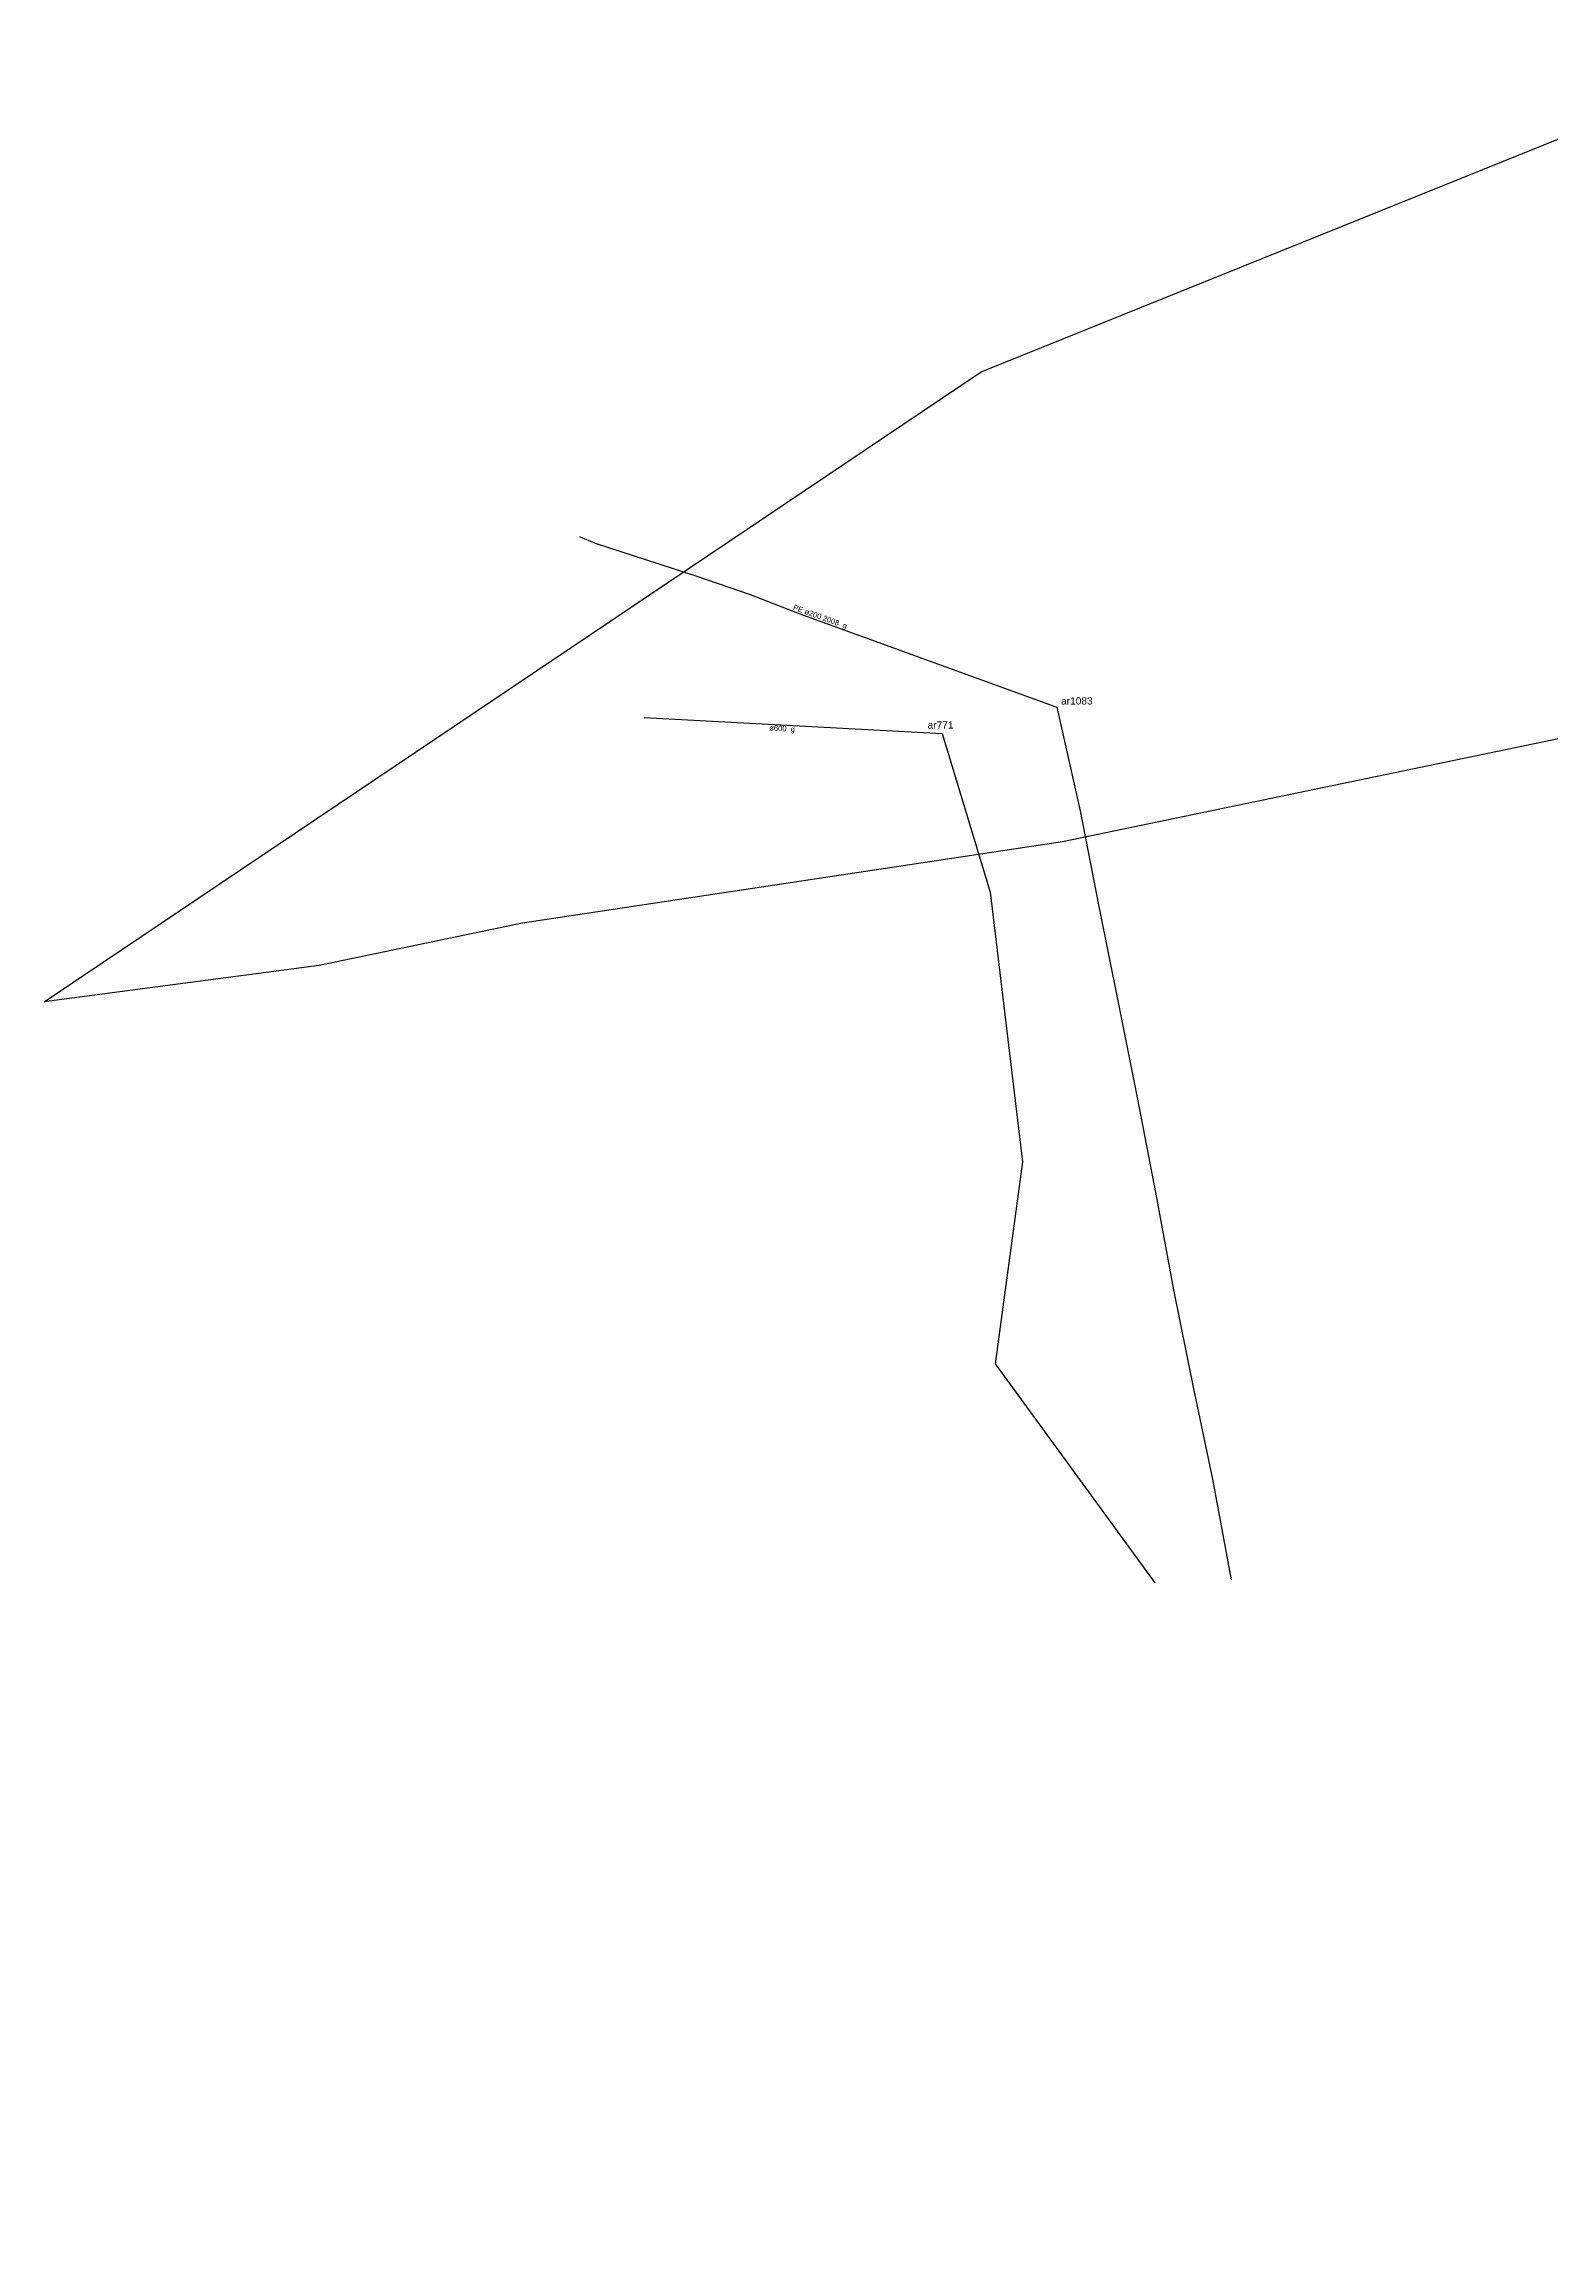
# Model space of a CAD drawing. Header units: metres. Extents: x 2810449 to 2811324, y 1183825 to 1184135.
# Drawn here: x 2810448.6 to 2810601.9, y 1183855.5 to 1184080.1 of the extents above; entities that cross this region are included whole.
import ezdxf

# ---------------------------------------------------------------- set-up
doc = ezdxf.new("R2010")
doc.units = ezdxf.units.M
for name, color, linetype in [('bew_bauwerk', 7, 'Continuous'), ('Normschacht--T-_125_5_1', 7, 'Continuous'), ('Normschacht--T-_125_7_1', 7, 'Continuous'), ('war_bauwerk', 7, 'Continuous'), ('war_bauwerk_text', 7, 'Continuous'), ('war_leitung', 7, 'Continuous'), ('war_leitung_text', 7, 'Continuous'), ('was_bauwerk', 7, 'Continuous'), ('was_bauwerk_text', 7, 'Continuous'), ('was_leitung', 7, 'Continuous'), ('was_leitung_text', 7, 'Continuous')]:
    doc.layers.add(name, color=color, linetype=linetype)
doc.layers.add('Projektgrenze', color=7, linetype='Continuous', true_color=0xff6347)
doc.styles.get("Standard").update_dxf_attribs({"font": 'simplex.shx'})

# ---------------------------------------------------------------- blocks, each defined once
blk = doc.blocks.new('Normschacht--T-_125_5_1')
at = {"layer": 'Normschacht--T-_125_5_1', "color": 5, "linetype": 'Continuous', "true_color": 0x0000ff, "const_width": 0.001}
for points in [[(0.512, 0.002), (0.507, -0.068), (0.494, -0.135), (0.472, -0.198), (0.441, -0.257), (0.404, -0.312), (0.361, -0.361), (0.312, -0.404), (0.258, -0.441), (0.199, -0.471), (0.136, -0.493), (0.069, -0.507), (0.001, -0.511), (-0.069, -0.507), (-0.136, -0.494), (-0.199, -0.471), (-0.258, -0.441), (-0.312, -0.404), (-0.362, -0.361), (-0.405, -0.312), (-0.442, -0.257), (-0.472, -0.198), (-0.494, -0.135), (-0.508, -0.068), (-0.512, 0.002), (-0.508, 0.07), (-0.494, 0.136), (-0.472, 0.2), (-0.442, 0.259), (-0.405, 0.313), (-0.362, 0.362), (-0.312, 0.405), (-0.258, 0.442), (-0.199, 0.473), (-0.136, 0.494), (-0.069, 0.508), (0.001, 0.513), (0.069, 0.508), (0.136, 0.494), (0.199, 0.473), (0.258, 0.442), (0.312, 0.405), (0.361, 0.362), (0.404, 0.313), (0.441, 0.259), (0.472, 0.2), (0.493, 0.136), (0.508, 0.07), (0.512, 0.002)], [(0.459, 0.002), (0.455, 0.063), (0.444, 0.123), (0.423, 0.179), (0.396, 0.232), (0.363, 0.281), (0.324, 0.325), (0.28, 0.364), (0.231, 0.396), (0.178, 0.424), (0.122, 0.445), (0.062, 0.456), (0.001, 0.46), (-0.061, 0.456), (-0.122, 0.444), (-0.179, 0.424), (-0.232, 0.396), (-0.281, 0.364), (-0.325, 0.325), (-0.363, 0.281), (-0.396, 0.232), (-0.424, 0.179), (-0.444, 0.122), (-0.456, 0.063), (-0.46, 0.002), (-0.456, -0.06), (-0.444, -0.121), (-0.424, -0.178), (-0.396, -0.231), (-0.364, -0.28), (-0.325, -0.324), (-0.281, -0.363), (-0.232, -0.396), (-0.178, -0.423), (-0.122, -0.443), (-0.061, -0.455), (0.001, -0.459), (0.062, -0.455), (0.122, -0.443), (0.178, -0.423), (0.231, -0.395), (0.28, -0.362), (0.324, -0.324), (0.363, -0.28), (0.396, -0.231), (0.423, -0.178), (0.443, -0.121), (0.455, -0.06), (0.459, 0.002)]]:
    blk.add_lwpolyline(points, dxfattribs=at)
blk = doc.blocks.new('Normschacht--T-_125_7_1')
at = {"layer": 'Normschacht--T-_125_7_1', "color": 1, "linetype": 'Continuous', "true_color": 0xff0000, "const_width": 0.001}
for points in [[(0.512, 0.002), (0.507, -0.068), (0.494, -0.135), (0.472, -0.198), (0.441, -0.257), (0.404, -0.312), (0.361, -0.361), (0.312, -0.404), (0.258, -0.441), (0.199, -0.471), (0.136, -0.493), (0.069, -0.507), (0.001, -0.511), (-0.069, -0.507), (-0.136, -0.494), (-0.199, -0.471), (-0.258, -0.441), (-0.312, -0.404), (-0.362, -0.361), (-0.405, -0.312), (-0.442, -0.257), (-0.472, -0.198), (-0.494, -0.135), (-0.508, -0.068), (-0.512, 0.002), (-0.508, 0.07), (-0.494, 0.136), (-0.472, 0.2), (-0.442, 0.259), (-0.405, 0.313), (-0.362, 0.362), (-0.312, 0.405), (-0.258, 0.442), (-0.199, 0.473), (-0.136, 0.494), (-0.069, 0.508), (0.001, 0.513), (0.069, 0.508), (0.136, 0.494), (0.199, 0.473), (0.258, 0.442), (0.312, 0.405), (0.361, 0.362), (0.404, 0.313), (0.441, 0.259), (0.472, 0.2), (0.493, 0.136), (0.508, 0.07), (0.512, 0.002)], [(0.459, 0.002), (0.455, 0.063), (0.444, 0.123), (0.423, 0.179), (0.396, 0.232), (0.363, 0.281), (0.324, 0.325), (0.28, 0.364), (0.231, 0.396), (0.178, 0.424), (0.122, 0.445), (0.062, 0.456), (0.001, 0.46), (-0.061, 0.456), (-0.122, 0.444), (-0.179, 0.424), (-0.232, 0.396), (-0.281, 0.364), (-0.325, 0.325), (-0.363, 0.281), (-0.396, 0.232), (-0.424, 0.179), (-0.444, 0.122), (-0.456, 0.063), (-0.46, 0.002), (-0.456, -0.06), (-0.444, -0.121), (-0.424, -0.178), (-0.396, -0.231), (-0.364, -0.28), (-0.325, -0.324), (-0.281, -0.363), (-0.232, -0.396), (-0.178, -0.423), (-0.122, -0.443), (-0.061, -0.455), (0.001, -0.459), (0.062, -0.455), (0.122, -0.443), (0.178, -0.423), (0.231, -0.395), (0.28, -0.362), (0.324, -0.324), (0.363, -0.28), (0.396, -0.231), (0.423, -0.178), (0.443, -0.121), (0.455, -0.06), (0.459, 0.002)]]:
    blk.add_lwpolyline(points, dxfattribs=at)

msp = doc.modelspace()

# ---------------------------------------------------------------- linework, layer by layer
at = {"layer": 'bew_bauwerk', "color": 80, "true_color": 0x55ff00}
msp.add_lwpolyline([(2810539.96, 1184010), (2810544.87, 1183993.86), (2810548.16, 1183966.4), (2810545.37, 1183945.88), (2810561.62, 1183923.6)], dxfattribs=at)
at = {"layer": 'Projektgrenze', "color": 0}
msp.add_lwpolyline([(2810448.63, 1183982.7), (2810543.93, 1184046.77), (2810623.55, 1184078.88), (2810745.85, 1184080.1), (2810873.25, 1184041.41), (2810983.98, 1183995.5), (2811151.99, 1183917.19), (2811241.68, 1183900.25), (2811294.33, 1183900.52), (2811288.51, 1183855.54), (2811198.29, 1183859.51), (2811105.16, 1183873.53), (2811032.93, 1183892.71), (2810794.01, 1184000.4), (2810706.17, 1184019.31), (2810619.65, 1184012.97), (2810552.21, 1183998.97), (2810497.3, 1183990.7), (2810476.6, 1183986.4)], close=True, dxfattribs=at)
at = {"layer": 'war_leitung', "color": 5, "true_color": 0x0000ff}
msp.add_lwpolyline([(2810509.65, 1184011.6), (2810539.96, 1184010)], dxfattribs=at)
at = {"layer": 'was_leitung', "color": 13}
for points in [[(2810503.1, 1184030.01), (2810504.67, 1184029.33), (2810515.02, 1184025.99), (2810520.44, 1184024.11), (2810525.49, 1184022.16), (2810551.65, 1184012.65)], [(2810551.65, 1184012.65), (2810554.02, 1184002.13), (2810555.9, 1183992.38), (2810557.88, 1183982.63), (2810559.8, 1183972.96), (2810561.71, 1183963.14), (2810563.51, 1183953.4), (2810565.47, 1183943.67), (2810567.49, 1183934.13), (2810569.37, 1183923.91)]]:
    msp.add_lwpolyline(points, dxfattribs=at)

# ---------------------------------------------------------------- block references
at = {"layer": 'war_bauwerk', "color": 5, "lineweight": 0}
msp.add_blockref('Normschacht--T-_125_5_1', (2810539.96, 1184010), dxfattribs=at)
at = {"layer": 'was_bauwerk', "color": 1, "lineweight": 0}
msp.add_blockref('Normschacht--T-_125_7_1', (2810551.65, 1184012.65), dxfattribs=at)

# ---------------------------------------------------------------- texts
at = {"layer": 'war_bauwerk_text', "color": 5, "true_color": 0x0000ff, "insert": (2810539.81, 1184010.47), "char_height": 0.7353, "attachment_point": 8, "rotation": 0.0191}
msp.add_mtext('{\\fArial;ar771}', dxfattribs=at)
at = {"layer": 'war_leitung_text', "color": 5, "true_color": 0x0000ff, "insert": (2810523.71, 1184010.77), "char_height": 0.5515, "attachment_point": 2, "rotation": 356.9623}
msp.add_mtext('{\\fArial;ø600  g}', dxfattribs=at)
at = {"layer": 'was_bauwerk_text', "color": 11, "true_color": 0xff8282, "insert": (2810552.08, 1184012.92), "char_height": 0.7353, "attachment_point": 7}
msp.add_mtext('{\\fArial;ar1083}', dxfattribs=at)
at = {"layer": 'was_leitung_text', "color": 11, "true_color": 0xff8282, "insert": (2810527.42, 1184021.46), "char_height": 0.5515, "attachment_point": 8, "rotation": 340.0071}
msp.add_mtext('{\\fArial;PE ø200 2008  g}', dxfattribs=at)

doc.saveas('drawing.dxf')
